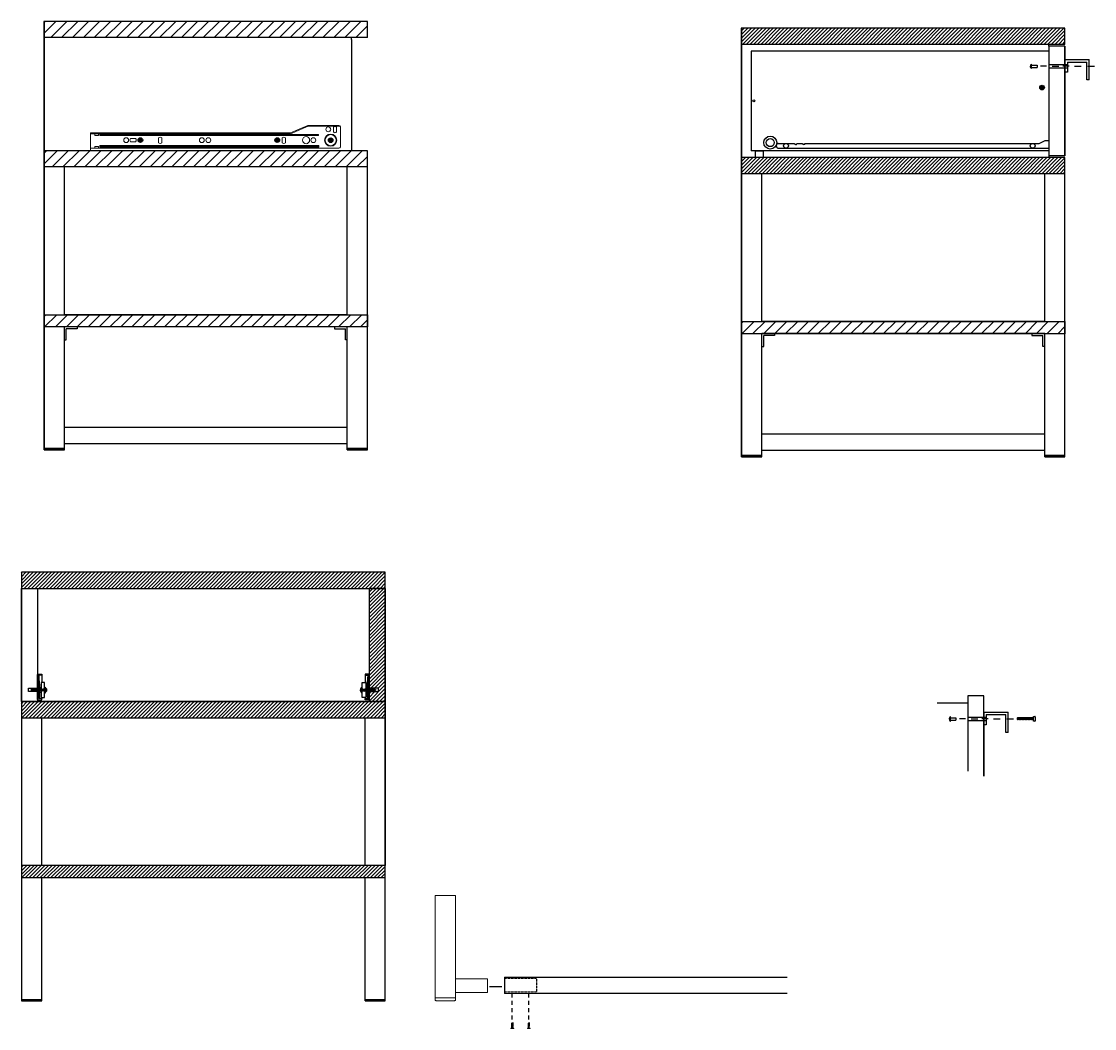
# Model space of a CAD drawing. Header units: millimetres. Extents: x -1075 to 24338, y -11868 to 7393.
# Drawn here: x 17054 to 18381, y 3900 to 5146 of the extents above; entities that cross this region are included whole.
import ezdxf

# ---------------------------------------------------------------- set-up
doc = ezdxf.new("R2010")
doc.units = ezdxf.units.MM
doc.linetypes.add('DASHDOT', pattern=[1, 0.5, -0.25, 0, -0.25])
doc.linetypes.add('HIDDEN', pattern=[0.375, 0.25, -0.125])
for name, color, linetype, lineweight in [('A-ELEV-MBE', 253, 'Continuous', 18), ('quote', 1, 'Continuous', 15), ('Simbologia', 8, 'DASHDOT', 18)]:
    doc.layers.add(name, color=color, linetype=linetype, lineweight=lineweight)
for name, color, linetype in [('IN-FURN-STOR', 104, 'Continuous'), ('IN-FURN-WKSF', 4, 'Continuous'), ('linee di prosp', 6, 'Continuous'), ('linee in prospettp', 252, 'Continuous'), ('viti e cerniere', 3, 'Continuous')]:
    doc.layers.add(name, color=color, linetype=linetype)
pattern_1 = [(45, (-8449.625, -12008.254), (-6.735192, 6.735192), [])]

msp = doc.modelspace()

# ---------------------------------------------------------------- hatches: boundary and pattern name
at = {"layer": 'A-ELEV-MBE'}
h = msp.add_hatch(dxfattribs=at)
h.set_pattern_fill('ANSI31', color=2)
h.paths.add_polyline_path([(17504, 4444.7), (17484, 4444.7), (17484, 4321.2), (17495.4, 4321.2), (17495.4, 4317.1), (17484, 4317.1), (17484, 4304.7), (17504, 4304.7)])
at = {"layer": 'IN-FURN-STOR'}
h = msp.add_hatch(dxfattribs=at)
h.set_pattern_fill('ANSI31', color=256, scale=3)
h.set_pattern_definition(pattern_1)
h.paths.add_polyline_path([(17482, 5146), (17082, 5146), (17082, 5126), (17482, 5126)])
h.paths.add_polyline_path([(17482, 4985.9), (17082, 4985.9), (17082, 4966), (17482, 4966)])
h = msp.add_hatch(dxfattribs=at)
h.set_pattern_fill('ANSI31', color=2)
h.paths.add_polyline_path([(18344.6, 5137.6), (17944.6, 5137.6), (17944.6, 5117.6), (18344.6, 5117.6)])
h.paths.add_polyline_path([(18344.6, 4977.6), (17944.6, 4977.6), (17944.6, 4957.7), (18344.6, 4957.7)])
h = msp.add_hatch(dxfattribs=at)
h.set_pattern_fill('ANSI31', color=256, scale=3)
h.set_pattern_definition(pattern_1)
h.paths.add_polyline_path([(17482, 4783.2), (17082, 4783.2), (17082, 4768.2), (17482, 4768.2)])
h = msp.add_hatch(dxfattribs=at)
h.set_pattern_fill('ANSI31', color=256, scale=3)
h.set_pattern_definition([(45, (-7587.033, -12016.582), (-6.735192, 6.735192), [])])
h.paths.add_polyline_path([(18344.6, 4774.8), (17944.6, 4774.9), (17944.6, 4759.9), (18344.6, 4759.8)])
h = msp.add_hatch(dxfattribs=at)
h.set_pattern_fill('ANSI31', color=2)
h.paths.add_polyline_path([(17504, 4464.7), (17054, 4464.7), (17054, 4444.7), (17504, 4444.7)])
h.paths.add_polyline_path([(17504, 4304.7), (17054, 4304.7), (17054, 4284.7), (17504, 4284.7)])
h.paths.add_polyline_path([(17079, 4102), (17054, 4102), (17054, 4087), (17079, 4087)])
h.paths.add_polyline_path([(17479, 4102), (17079, 4102), (17079, 4087), (17479, 4087)])
h.paths.add_polyline_path([(17504, 4102), (17479, 4102), (17479, 4087), (17504, 4087)])

# ---------------------------------------------------------------- linework, layer by layer
for p, q in [((17482, 5146, 1651.6), (17082, 5146, 1651.6)), ((17082, 5146, 1651.6), (17082, 4616, 1651.6)), ((17082, 4616, 1651.6), (17082, 5146, 1651.6)), ((17482, 5126, 1651.6), (17482, 5146, 1651.6)), ((18344.6, 5137.6, 1651.6), (17944.6, 5137.6, 1651.6)), ((17944.6, 5137.6, 1651.6), (17944.6, 4607.6, 1651.6)), ((17944.6, 4607.6, 1651.6), (17944.6, 5137.6, 1651.6)), ((18344.6, 5117.6, 1651.6), (18344.6, 5137.6, 1651.6)), ((17482, 5126, 1651.6), (17082, 5126, 1651.6)), ((17462, 5123.8, 1651.6), (17462, 5126, 1651.6)), ((17462, 5123.8, 1651.6), (17462, 4985.9, 1651.6)), ((18344.6, 5117.6, 1651.6), (17944.6, 5117.6, 1651.6)), ((18324.6, 5115.5, 1651.6), (18324.6, 5117.6, 1651.6)), ((18344.6, 5115.5, 1651.6), (18324.6, 5115.5, 1651.6)), ((18324.6, 5115.5, 1651.6), (18324.6, 4979.7, 1651.6)), ((18344.6, 4979.7, 1651.6), (18344.6, 5115.5, 1651.6)), ((18344.6, 5115.5, 1651.6), (18344.6, 4979.7, 1651.6)), ((18344.6, 5098.8, 1651.6), (18374.6, 5098.8, 1651.6)), ((18374.6, 5073.8, 1651.6), (18374.6, 5098.8, 1651.6)), ((18347.6, 5083.3, 1651.6), (18344.6, 5083.3, 1651.6)), ((18347.6, 5095.8, 1651.6), (18371.6, 5095.8, 1651.6)), ((18347.6, 5095.8, 1651.6), (18347.6, 5083.3, 1651.6)), ((18371.6, 5073.8, 1651.6), (18371.6, 5095.8, 1651.6)), ((18374.6, 5073.8, 1651.6), (18371.6, 5073.8, 1651.6)), ((17482, 4985.9, 1651.6), (17082, 4985.9, 1651.6)), ((17482, 4616, 1651.6), (17482, 4985.9, 1651.6)), ((18344.6, 4977.6, 1651.6), (17944.6, 4977.6, 1651.6)), ((18344.6, 4979.7, 1651.6), (18324.6, 4979.7, 1651.6)), ((18324.6, 4979.7, 1651.6), (18324.6, 4977.6, 1651.6)), ((18344.6, 4607.6, 1651.6), (18344.6, 4977.6, 1651.6)), ((17482, 4966, 1651.6), (17082, 4966, 1651.6)), ((17107, 4783.2, 1651.6), (17107, 4966, 1651.6)), ((17457, 4783.2, 1651.6), (17457, 4966, 1651.6)), ((17482, 4616, 1651.6), (17482, 4966, 1651.6)), ((18344.6, 4957.7, 1651.6), (17944.6, 4957.7, 1651.6)), ((17969.6, 4774.9, 1651.6), (17969.6, 4957.7, 1651.6)), ((18319.6, 4774.9, 1651.6), (18319.6, 4957.7, 1651.6)), ((18344.6, 4607.6, 1651.6), (18344.6, 4957.7, 1651.6)), ((17457, 4783.2, 1651.6), (17107, 4783.2, 1651.6)), ((17107, 4616, 1651.6), (17107, 4768.2, 1651.6)), ((17457, 4768.2, 1651.6), (17107, 4768.2, 1651.6)), ((17109.4, 4752.3, 1651.6), (17109.4, 4765.8, 1651.6)), ((17122.9, 4765.8, 1651.6), (17109.4, 4765.8, 1651.6)), ((17122.9, 4768.2, 1651.6), (17122.9, 4765.8, 1651.6)), ((17441.1, 4768.2, 1651.6), (17441.1, 4765.8, 1651.6)), ((17441.1, 4765.8, 1651.6), (17454.6, 4765.8, 1651.6)), ((17454.6, 4752.3, 1651.6), (17454.6, 4765.8, 1651.6)), ((17457, 4616, 1651.6), (17457, 4768.2, 1651.6)), ((18319.6, 4774.9, 1651.6), (17969.6, 4774.9, 1651.6)), ((17107, 4752.3, 1651.6), (17109.4, 4752.3, 1651.6)), ((17457, 4752.3, 1651.6), (17454.6, 4752.3, 1651.6)), ((17969.6, 4607.6, 1651.6), (17969.6, 4759.9, 1651.6)), ((18319.6, 4759.9, 1651.6), (17969.6, 4759.9, 1651.6)), ((17972, 4744, 1651.6), (17972, 4757.5, 1651.6)), ((17985.5, 4757.5, 1651.6), (17972, 4757.5, 1651.6)), ((17985.5, 4759.9, 1651.6), (17985.5, 4757.5, 1651.6)), ((18303.7, 4759.9, 1651.6), (18303.7, 4757.5, 1651.6)), ((18303.7, 4757.5, 1651.6), (18317.2, 4757.5, 1651.6)), ((18317.2, 4744, 1651.6), (18317.2, 4757.5, 1651.6)), ((18319.6, 4607.6, 1651.6), (18319.6, 4759.9, 1651.6)), ((17969.6, 4744, 1651.6), (17972, 4744, 1651.6)), ((18319.6, 4744, 1651.6), (18317.2, 4744, 1651.6)), ((17107, 4617.7, 1651.6), (17082, 4617.7, 1651.6)), ((17107, 4616, 1651.6), (17082, 4616, 1651.6)), ((17082, 4616, 1651.6), (17107, 4616, 1651.6)), ((17482, 4617.7, 1651.6), (17457, 4617.7, 1651.6)), ((17482, 4616, 1651.6), (17457, 4616, 1651.6)), ((17457, 4616, 1651.6), (17482, 4616, 1651.6)), ((17969.6, 4609.3, 1651.6), (17944.6, 4609.3, 1651.6)), ((17969.6, 4607.6, 1651.6), (17944.6, 4607.6, 1651.6)), ((17944.6, 4607.6, 1651.6), (17969.6, 4607.6, 1651.6)), ((18344.6, 4609.3, 1651.6), (18319.6, 4609.3, 1651.6)), ((18344.6, 4607.6, 1651.6), (18319.6, 4607.6, 1651.6)), ((18319.6, 4607.6, 1651.6), (18344.6, 4607.6, 1651.6)), ((17504, 4464.7, 2064.5), (17054, 4464.7, 2064.5)), ((17054, 4464.7, 2064.5), (17054, 3934.7, 2064.5)), ((17054, 4464.7, 2064.5), (17054, 4444.7, 2064.5)), ((17504, 3934.7, 2064.5), (17504, 4464.7, 2064.5)), ((17054, 4444.7, 2064.5), (17504, 4444.7, 2064.5)), ((17054, 4304.7, 2064.5), (17504, 4304.7, 2064.5)), ((17054, 4304.7, 2064.5), (17054, 4284.7, 2064.5)), ((17504, 4304.7, 2064.5), (17504, 4102, 2064.5)), ((18244.3, 4291.6, 412.9), (18274.3, 4291.6, 412.9)), ((18247.3, 4288.6, 412.9), (18271.3, 4288.6, 412.9)), ((18247.3, 4288.6, 412.9), (18247.3, 4276.1, 412.9)), ((18271.3, 4266.6, 412.9), (18271.3, 4288.6, 412.9)), ((18274.3, 4266.6, 412.9), (18274.3, 4291.6, 412.9)), ((17054, 4284.7, 2064.5), (17504, 4284.7, 2064.5)), ((17079, 4102, 2064.5), (17079, 4284.7, 2064.5)), ((17479, 4102, 2064.5), (17479, 4284.7, 2064.5)), ((18247.3, 4276.1, 412.9), (18244.3, 4276.1, 412.9)), ((18274.3, 4266.6, 412.9), (18271.3, 4266.6, 412.9)), ((17504, 4102, 2064.5), (17054, 4102, 2064.5)), ((17054, 4102, 2064.5), (17054, 4087, 2064.5)), ((17054, 4087, 2064.5), (17504, 4087, 2064.5)), ((17079, 3934.7, 2064.5), (17079, 4087, 2064.5)), ((17479, 3934.7, 2064.5), (17479, 4087, 2064.5)), ((17054, 3936.4, 2064.5), (17079, 3936.4, 2064.5)), ((17054, 3934.7, 2064.5), (17079, 3934.7, 2064.5)), ((17054, 3934.7, 2064.5), (17079, 3934.7, 2064.5)), ((17479, 3936.4, 2064.5), (17504, 3936.4, 2064.5)), ((17479, 3934.7, 2064.5), (17504, 3934.7, 2064.5)), ((17504, 3934.7, 2064.5), (17479, 3934.7, 2064.5))]:
    msp.add_line(p, q)
at = {"lineweight": 5}
for p, q in [((17364.1, 5007.1, 412.9), (17364.1, 5008.1, 412.9)), ((17408.7, 5016.3, 412.9), (17447.8, 5016.3, 412.9))]:
    msp.add_line(p, q, dxfattribs=at)
at = {"color": 6}
for p, q in [((17483.7, 4338.6, 2064.5), (17479, 4338.6, 2064.5)), ((17479, 4338.6, 2064.5), (17479, 4337.4, 2064.5)), ((17479, 4337.4, 2064.5), (17482.6, 4337.4, 2064.5)), ((17479, 4337.4, 2064.5), (17479, 4328.4, 2064.5)), ((17481.4, 4324.1, 2064.5), (17482.6, 4337.4, 2064.5)), ((17482.6, 4337.4, 2064.5), (17482.6, 4308.4, 2064.5)), ((17474.5, 4320, 2064.5), (17474.8, 4320, 2064.5)), ((17474.9, 4318.2, 2064.5), (17475.6, 4318.2, 2064.5)), ((17475.4, 4320, 2064.5), (17476.1, 4320, 2064.5)), ((17476.2, 4318.2, 2064.5), (17477, 4318.2, 2064.5)), ((17476.7, 4320, 2064.5), (17477.5, 4320, 2064.5)), ((17477.6, 4318.2, 2064.5), (17478.4, 4318.2, 2064.5)), ((17478.9, 4318.2, 2064.5), (17479.7, 4318.2, 2064.5)), ((17480.3, 4318.2, 2064.5), (17481.1, 4318.2, 2064.5)), ((17481.4, 4311.4, 2064.5), (17481.4, 4324.1, 2064.5)), ((17481.7, 4318.2, 2064.5), (17482.4, 4318.2, 2064.5)), ((17483, 4318.2, 2064.5), (17483.8, 4318.2, 2064.5)), ((17495.4, 4321.2, 4128.9), (17484, 4321.2, 4128.9)), ((17484, 4317.1, 4128.9), (17495.4, 4317.1, 4128.9)), ((17484.4, 4318.2, 2064.5), (17485.1, 4318.2, 2064.5)), ((17485.7, 4318.2, 2064.5), (17486.5, 4318.2, 2064.5)), ((17487.1, 4318.2, 2064.5), (17487.8, 4318.2, 2064.5)), ((17488.4, 4318.2, 2064.5), (17489.2, 4318.2, 2064.5)), ((17489.8, 4318.2, 2064.5), (17490.6, 4318.2, 2064.5)), ((17495.4, 4317.1, 4128.9), (17495.4, 4321.2, 4128.9)), ((17479, 4309.9, 2064.5), (17479, 4308.4, 2064.5)), ((17479, 4307, 2064.5), (17479, 4308.4, 2064.5)), ((17479, 4308.4, 2064.5), (17482.6, 4308.4, 2064.5)), ((17483.6, 4307, 2064.5), (17479, 4307, 2064.5)), ((17482.6, 4308.4, 2064.5), (17481.4, 4311.4, 2064.5))]:
    msp.add_line(p, q, dxfattribs=at)
at = {"lineweight": 5, "elevation": 412.9}
for points in [[(17446.1, 5017.1), (17408.1, 5017.1), (17386.7, 5008.1), (17139.3, 5008.1), (17139.3, 4987.1)], [(17139.3, 5007.1), (17386.7, 5007.1), (17408.7, 5016.3)], [(17144.6, 5007.1), (17144.6, 5005.1), (17149.1, 5005.1), (17149.1, 5007.1)], [(17421.4, 5006.1), (17150.7, 5006.1), (17150.7, 5005.1), (17421.4, 5005.1), (17421.4, 5006.1)], [(17439.7, 5009.3), (17439.7, 5009.3), (17439.7, 5015.3)], [(17443.7, 5015.3), (17443.7, 5015.3), (17443.7, 5009.3)], [(17448.5, 4990.7), (17448.5, 5015.6)], [(17144.6, 4989.1), (17144.6, 4991.1), (17149.1, 4991.1), (17149.1, 4989.1)], [(17421.9, 4992.5), (17150.7, 4992.5), (17150.7, 4991.5), (17421.9, 4991.5), (17421.9, 4992.5)], [(17415, 4991.5), (17150.7, 4991.5), (17150.7, 4990.5), (17421.9, 4990.5), (17421.9, 4991.5)], [(17189, 5001.2), (17189, 5001.2), (17195, 5001.2)], [(17195, 4997.2), (17195, 4997.2), (17189, 4997.2)], [(17223.5, 4996), (17223.5, 4996), (17223.5, 5002)], [(17227.5, 5002), (17227.5, 5002), (17227.5, 4996)], [(17376.5, 4996), (17376.5, 4996), (17376.5, 5002)], [(17380.5, 5002), (17380.5, 5002), (17380.5, 4996)], [(17139.3, 4989.1), (17446.5, 4989.1)]]:
    msp.add_lwpolyline(points, dxfattribs=at)
at = {"elevation": 2064.5}
msp.add_lwpolyline([(17054, 4444.7), (17504, 4444.7), (17504, 4304.7), (17054, 4304.7)], close=True, dxfattribs=at)
at = {"color": 6, "elevation": 2064.5}
msp.add_lwpolyline([(17479.7, 4309.9), (17475.5, 4309.9), (17475.5, 4328.4), (17479.7, 4328.4)], close=True, dxfattribs=at)
msp.add_lwpolyline([(17474.5, 4321.9), (17474.2, 4321.9, 0.451416), (17474.2, 4316.3), (17474.5, 4316.3)], format="xyb", close=True, dxfattribs=at)
for points in [[(17475.5, 4322.8), (17474.5, 4322.8), (17474.5, 4315.3), (17475.5, 4315.3)], [(17474.5, 4317.8), (17474.9, 4318.2), (17475.4, 4320), (17475.4, 4320.6), (17474.5, 4318.3)], [(17474.5, 4319.1), (17474.8, 4320), (17475.4, 4320.6)], [(17475.6, 4317.6), (17476.2, 4318.2), (17476.7, 4320), (17476.7, 4320.6), (17475.6, 4317.6), (17475.6, 4318.2), (17476.1, 4320), (17476.7, 4320.6)], [(17477, 4317.6), (17477.6, 4318.2), (17478.1, 4320), (17478.1, 4320.6), (17477, 4317.6), (17477, 4318.2), (17477.5, 4320), (17478.1, 4320.6)], [(17478.4, 4317.6), (17478.9, 4318.2), (17479.4, 4320), (17479.4, 4320.6), (17478.4, 4317.6), (17478.4, 4318.2), (17478.9, 4320), (17479.4, 4320.6)], [(17479.7, 4316.1), (17481.9, 4316.1), (17481.9, 4322.3), (17479.7, 4322.3)], [(17479.7, 4317.6), (17480.3, 4318.2), (17480.8, 4320), (17480.8, 4320.6), (17479.7, 4317.6), (17479.7, 4318.2), (17480.2, 4320), (17480.8, 4320.6)], [(17481.1, 4317.6), (17481.7, 4318.2), (17482.2, 4320), (17482.2, 4320.6), (17481.1, 4317.6), (17481.1, 4318.2), (17481.6, 4320), (17482.2, 4320.6)], [(17482.4, 4317.6), (17483, 4318.2), (17483.5, 4320), (17483.5, 4320.6), (17482.4, 4317.6), (17482.4, 4318.2), (17482.9, 4320), (17483.5, 4320.6)], [(17483.8, 4317.6), (17484.4, 4318.2), (17484.9, 4320), (17484.9, 4320.6), (17483.8, 4317.6), (17483.8, 4318.2), (17484.3, 4320), (17484.9, 4320.6)], [(17485.1, 4317.6), (17485.7, 4318.2), (17486.2, 4320), (17486.2, 4320.6), (17485.1, 4317.6), (17485.1, 4318.2), (17485.6, 4320), (17486.2, 4320.6)], [(17486.5, 4317.6), (17487.1, 4318.2), (17487.6, 4320), (17487.6, 4320.6), (17486.5, 4317.6), (17486.5, 4318.2), (17487, 4320), (17487.6, 4320.6)], [(17487.8, 4317.6), (17488.4, 4318.2), (17488.9, 4320), (17488.9, 4320.6), (17487.8, 4317.6), (17487.8, 4318.2), (17488.3, 4320), (17488.9, 4320.6)], [(17489.2, 4317.6), (17489.8, 4318.2), (17490.3, 4320), (17490.3, 4320.6), (17489.2, 4317.6), (17489.2, 4318.2), (17489.7, 4320), (17490.3, 4320.6)], [(17490.3, 4320), (17490.9, 4320), (17492.5, 4319.1), (17491.2, 4318.3)], [(17490.6, 4317.6), (17491.2, 4318.3), (17491.3, 4318.6), (17491.3, 4319.5), (17490.6, 4317.6), (17490.6, 4318.2), (17490.8, 4319.1), (17491.3, 4319.5)]]:
    msp.add_lwpolyline(points, dxfattribs=at)
at = {"lineweight": 5}
for centre, radius in [((17406, 4999.2, 412.9), 4.42), ((17436.4, 4999.1, 412.9), 7.49), ((17436.4, 4999.1, 412.9), 6.85), ((17433.4, 5012.5, 412.9), 3), ((17183.5, 4999.2, 412.9), 3), ((17277, 4999.2, 412.9), 3), ((17285.1, 4999.2, 412.9), 3), ((17415, 4999.2, 412.9), 3)]:
    msp.add_circle(centre, radius, dxfattribs=at)
for centre, radius, start, end in [((17446.7, 5015.3, 412.9), 1.81, 8.2594, 96.5134), ((17441.7, 5013.4, 412.9), 2.72, 42.5545, 137.4455), ((17441.7, 5011.1, 412.9), 2.72, 222.5545, 317.4455), ((17190.8, 4999.2, 412.9), 2.72, 132.5545, 227.4455), ((17193.2, 4999.2, 412.9), 2.72, 312.5545, 47.4455), ((17225.5, 5000.1, 412.9), 2.72, 42.5545, 137.4455), ((17225.5, 4997.8, 412.9), 2.72, 222.5545, 317.4455), ((17378.5, 5000.1, 412.9), 2.72, 42.5545, 137.4455), ((17378.5, 4997.8, 412.9), 2.72, 222.5545, 317.4455), ((17446.7, 4990.9, 412.9), 1.81, 263.4866, 351.7406)]:
    msp.add_arc(centre, radius, start, end, dxfattribs=at)
at = {"layer": 'IN-FURN-STOR', "color": 0}
for p, q in [((17082, 5146, 1651.6), (17081.5, 5146, 1651.6)), ((17081.5, 5146, 1651.6), (17081.5, 4966.1, 1651.6)), ((17944.6, 5137.6, 1651.6), (17944.1, 5137.6, 1651.6)), ((17944.1, 5137.6, 1651.6), (17944.1, 4957.7, 1651.6)), ((18324.6, 5109.4, 1651.6), (17956.5, 5109.4, 1651.6)), ((17956.5, 5109.4, 1651.6), (17956.5, 4986, 1651.6)), ((18324.6, 4986, 1651.6), (17956.5, 4986, 1651.6)), ((17081.5, 4966.1, 1651.6), (17081.5, 4966, 1651.6)), ((17081.5, 4966, 1651.6), (17082, 4966, 1651.6)), ((17944.1, 4957.7, 1651.6), (17944.1, 4957.6, 1651.6)), ((17944.1, 4957.6, 1651.6), (17944.6, 4957.6, 1651.6)), ((17457, 4643.9, 2477.4), (17107, 4643.9, 2477.4)), ((18319.6, 4635.6, 2477.4), (17969.6, 4635.6, 2477.4)), ((17107, 4623.9, 2477.4), (17457, 4623.9, 2477.4)), ((17969.6, 4615.6, 2477.4), (18319.6, 4615.6, 2477.4)), ((17054, 4464.7, 2064.5), (17054, 4444.7, 2064.5)), ((17054, 4444.7, 2064.5), (17074, 4444.7, 2064.5)), ((17074, 4444.7, 2064.5), (17074, 4304.7, 2064.5)), ((17504, 4444.7, 2064.5), (17484, 4444.7, 2064.5)), ((17484, 4444.7, 2064.5), (17484, 4304.7, 2064.5)), ((17062.6, 4321.2, 4128.9), (17074, 4321.2, 4128.9)), ((17062.6, 4317.1, 4128.9), (17062.6, 4321.2, 4128.9)), ((17074, 4317.1, 4128.9), (17062.6, 4317.1, 4128.9)), ((18224.3, 4303, 412.9), (18186.5, 4303, 412.9)), ((18224.4, 4311.8, 412.9), (18224.3, 4307.6, 412.9)), ((18224.3, 4307.6, 412.9), (18224.3, 4218.9, 412.9)), ((18244.3, 4311.8, 412.9), (18224.4, 4311.8, 412.9)), ((18244.3, 4212.6, 412.9), (18244.3, 4311.8, 412.9)), ((18209.8, 4284.8, 412.9), (18209.8, 4281.8, 412.9)), ((18218.1, 4283.5, 412.9), (18214, 4283.5, 412.9)), ((18221.6, 4283.5, 412.9), (18218.1, 4283.5, 412.9)), ((18228.4, 4283.5, 412.9), (18236.7, 4283.5, 412.9)), ((18246, 4283.5, 412.9), (18241.9, 4283.5, 412.9)), ((18244.3, 4276.1, 412.9), (18244.3, 4212.6, 412.9)), ((18249.4, 4283.5, 412.9), (18246, 4283.5, 412.9)), ((18256.3, 4283.5, 412.9), (18264.6, 4283.5, 412.9)), ((18272.6, 4283.5, 412.9), (18280.9, 4283.5, 412.9)), ((18285.7, 4282.5, 412.9), (18285.7, 4284.5, 412.9)), ((18305.7, 4280.5, 412.9), (18305.7, 4286.5, 412.9)), ((17651.2, 3963.8, 412.9), (18001.2, 3963.8, 412.9)), ((17651.2, 3963.8, 412.9), (17651.2, 3943.8, 412.9)), ((17633, 3952.3, 412.9), (17648.2, 3952.3, 412.9)), ((18001.2, 3943.8, 412.9), (17651.2, 3943.8, 412.9))]:
    msp.add_line(p, q, dxfattribs=at)
at = {"layer": 'IN-FURN-STOR', "color": 3}
for p, q in [((18310, 5092, 412.9), (18310, 5089, 412.9)), ((18318.4, 5090.7, 412.9), (18314.3, 5090.7, 412.9)), ((18321.8, 5090.7, 412.9), (18318.4, 5090.7, 412.9)), ((18324.5, 5092.8, 412.9), (18344.5, 5092.8, 412.9)), ((18324.5, 5088.4, 412.9), (18344.5, 5088.4, 412.9)), ((18328.6, 5090.7, 412.9), (18336.9, 5090.7, 412.9)), ((18346.2, 5090.7, 412.9), (18342.1, 5090.7, 412.9)), ((18344.5, 5092.8, 412.9), (18347.5, 5092.8, 412.9)), ((18344.5, 5088.4, 412.9), (18347.5, 5088.4, 412.9)), ((18349.6, 5090.7, 412.9), (18346.2, 5090.7, 412.9)), ((18356.5, 5090.7, 412.9), (18364.8, 5090.7, 412.9)), ((18372.8, 5090.7, 412.9), (18381.2, 5090.7, 412.9))]:
    msp.add_line(p, q, dxfattribs=at)
at = {"layer": 'IN-FURN-STOR'}
for p, q in [((18324.5, 5093.4, 412.9), (18324.5, 5087.9, 412.9)), ((18244.3, 4291.6, 412.9), (18244.3, 4276.1, 412.9)), ((18224.3, 4286.2, 412.9), (18224.3, 4280.8, 412.9)), ((18224.3, 4285.7, 412.9), (18244.3, 4285.7, 412.9)), ((18224.3, 4281.2, 412.9), (18244.3, 4281.2, 412.9)), ((18244.3, 4285.7, 412.9), (18247.3, 4285.7, 412.9)), ((18244.3, 4281.2, 412.9), (18247.3, 4281.2, 412.9)), ((18286.1, 4284.9, 412.9), (18285.7, 4284.5, 412.9)), ((18305.7, 4284.5, 412.9), (18285.7, 4284.5, 412.9)), ((18305.7, 4282.5, 412.9), (18285.7, 4282.5, 412.9)), ((18286.1, 4282.1, 412.9), (18285.7, 4282.5, 412.9)), ((18286.4, 4284.5, 412.9), (18286.1, 4284.9, 412.9)), ((18286.4, 4282.5, 412.9), (18286.1, 4282.1, 412.9)), ((18286.8, 4284.9, 412.9), (18286.4, 4284.5, 412.9)), ((18286.4, 4282.5, 412.9), (18286.4, 4284.5, 412.9)), ((18286.8, 4282.1, 412.9), (18286.4, 4282.5, 412.9)), ((18287.1, 4284.5, 412.9), (18286.8, 4284.9, 412.9)), ((18287.1, 4282.5, 412.9), (18286.8, 4282.1, 412.9)), ((18287.5, 4284.9, 412.9), (18287.1, 4284.5, 412.9)), ((18287.1, 4282.5, 412.9), (18287.1, 4284.5, 412.9)), ((18287.5, 4282.1, 412.9), (18287.1, 4282.5, 412.9)), ((18287.9, 4284.5, 412.9), (18287.5, 4284.9, 412.9)), ((18287.9, 4282.5, 412.9), (18287.5, 4282.1, 412.9)), ((18288.3, 4284.9, 412.9), (18287.9, 4284.5, 412.9)), ((18287.9, 4282.5, 412.9), (18287.9, 4284.5, 412.9)), ((18288.3, 4282.1, 412.9), (18287.9, 4282.5, 412.9)), ((18288.6, 4284.5, 412.9), (18288.3, 4284.9, 412.9)), ((18288.6, 4282.5, 412.9), (18288.3, 4282.1, 412.9)), ((18289, 4284.9, 412.9), (18288.6, 4284.5, 412.9)), ((18288.6, 4282.5, 412.9), (18288.6, 4284.5, 412.9)), ((18289, 4282.1, 412.9), (18288.6, 4282.5, 412.9)), ((18289.4, 4284.5, 412.9), (18289, 4284.9, 412.9)), ((18289.4, 4282.5, 412.9), (18289, 4282.1, 412.9)), ((18289.8, 4284.9, 412.9), (18289.4, 4284.5, 412.9)), ((18289.4, 4282.5, 412.9), (18289.4, 4284.5, 412.9)), ((18289.8, 4282.1, 412.9), (18289.4, 4282.5, 412.9)), ((18290.1, 4284.5, 412.9), (18289.8, 4284.9, 412.9)), ((18290.1, 4282.5, 412.9), (18289.8, 4282.1, 412.9)), ((18290.5, 4284.9, 412.9), (18290.1, 4284.5, 412.9)), ((18290.1, 4282.5, 412.9), (18290.1, 4284.5, 412.9)), ((18290.5, 4282.1, 412.9), (18290.1, 4282.5, 412.9)), ((18290.8, 4284.5, 412.9), (18290.5, 4284.9, 412.9)), ((18290.8, 4282.5, 412.9), (18290.5, 4282.1, 412.9)), ((18291.2, 4284.9, 412.9), (18290.8, 4284.5, 412.9)), ((18290.8, 4282.5, 412.9), (18290.8, 4284.5, 412.9)), ((18291.2, 4282.1, 412.9), (18290.8, 4282.5, 412.9)), ((18291.6, 4284.5, 412.9), (18291.2, 4284.9, 412.9)), ((18291.6, 4282.5, 412.9), (18291.2, 4282.1, 412.9)), ((18292, 4284.9, 412.9), (18291.6, 4284.5, 412.9)), ((18291.6, 4282.5, 412.9), (18291.6, 4284.5, 412.9)), ((18292, 4282.1, 412.9), (18291.6, 4282.5, 412.9)), ((18292.3, 4284.5, 412.9), (18292, 4284.9, 412.9)), ((18292.3, 4282.5, 412.9), (18292, 4282.1, 412.9)), ((18292.7, 4284.9, 412.9), (18292.3, 4284.5, 412.9)), ((18292.3, 4282.5, 412.9), (18292.3, 4284.5, 412.9)), ((18292.7, 4282.1, 412.9), (18292.3, 4282.5, 412.9)), ((18293.1, 4284.5, 412.9), (18292.7, 4284.9, 412.9)), ((18293.1, 4282.5, 412.9), (18292.7, 4282.1, 412.9)), ((18293.5, 4284.9, 412.9), (18293.1, 4284.5, 412.9)), ((18293.1, 4282.5, 412.9), (18293.1, 4284.5, 412.9)), ((18293.5, 4282.1, 412.9), (18293.1, 4282.5, 412.9)), ((18293.8, 4284.5, 412.9), (18293.5, 4284.9, 412.9)), ((18293.8, 4282.5, 412.9), (18293.5, 4282.1, 412.9)), ((18294.2, 4284.9, 412.9), (18293.8, 4284.5, 412.9)), ((18293.8, 4282.5, 412.9), (18293.8, 4284.5, 412.9)), ((18294.2, 4282.1, 412.9), (18293.8, 4282.5, 412.9)), ((18294.5, 4284.5, 412.9), (18294.2, 4284.9, 412.9)), ((18294.5, 4282.5, 412.9), (18294.2, 4282.1, 412.9)), ((18294.9, 4284.9, 412.9), (18294.5, 4284.5, 412.9)), ((18294.5, 4282.5, 412.9), (18294.5, 4284.5, 412.9)), ((18294.9, 4282.1, 412.9), (18294.5, 4282.5, 412.9)), ((18295.3, 4284.5, 412.9), (18294.9, 4284.9, 412.9)), ((18295.3, 4282.5, 412.9), (18294.9, 4282.1, 412.9)), ((18295.7, 4284.9, 412.9), (18295.3, 4284.5, 412.9)), ((18295.3, 4282.5, 412.9), (18295.3, 4284.5, 412.9)), ((18295.7, 4282.1, 412.9), (18295.3, 4282.5, 412.9)), ((18296, 4284.5, 412.9), (18295.7, 4284.9, 412.9)), ((18296, 4282.5, 412.9), (18295.7, 4282.1, 412.9)), ((18296.4, 4284.9, 412.9), (18296, 4284.5, 412.9)), ((18296, 4282.5, 412.9), (18296, 4284.5, 412.9)), ((18296.4, 4282.1, 412.9), (18296, 4282.5, 412.9)), ((18296.8, 4284.5, 412.9), (18296.4, 4284.9, 412.9)), ((18296.8, 4282.5, 412.9), (18296.4, 4282.1, 412.9)), ((18297.2, 4284.9, 412.9), (18296.8, 4284.5, 412.9)), ((18296.8, 4282.5, 412.9), (18296.8, 4284.5, 412.9)), ((18297.2, 4282.1, 412.9), (18296.8, 4282.5, 412.9)), ((18297.5, 4284.5, 412.9), (18297.2, 4284.9, 412.9)), ((18297.5, 4282.5, 412.9), (18297.2, 4282.1, 412.9)), ((18297.9, 4284.9, 412.9), (18297.5, 4284.5, 412.9)), ((18297.5, 4282.5, 412.9), (18297.5, 4284.5, 412.9)), ((18297.9, 4282.1, 412.9), (18297.5, 4282.5, 412.9)), ((18298.3, 4284.5, 412.9), (18297.9, 4284.9, 412.9)), ((18298.3, 4282.5, 412.9), (18297.9, 4282.1, 412.9)), ((18298.6, 4284.9, 412.9), (18298.3, 4284.5, 412.9)), ((18298.3, 4282.5, 412.9), (18298.3, 4284.5, 412.9)), ((18298.6, 4282.1, 412.9), (18298.3, 4282.5, 412.9)), ((18299, 4284.5, 412.9), (18298.6, 4284.9, 412.9)), ((18299, 4282.5, 412.9), (18298.6, 4282.1, 412.9)), ((18299.4, 4284.9, 412.9), (18299, 4284.5, 412.9)), ((18299, 4282.5, 412.9), (18299, 4284.5, 412.9)), ((18299.4, 4282.1, 412.9), (18299, 4282.5, 412.9)), ((18299.7, 4284.5, 412.9), (18299.4, 4284.9, 412.9)), ((18299.7, 4282.5, 412.9), (18299.4, 4282.1, 412.9)), ((18300.1, 4284.9, 412.9), (18299.7, 4284.5, 412.9)), ((18299.7, 4282.5, 412.9), (18299.7, 4284.5, 412.9)), ((18300.1, 4282.1, 412.9), (18299.7, 4282.5, 412.9)), ((18300.5, 4284.5, 412.9), (18300.1, 4284.9, 412.9)), ((18300.5, 4282.5, 412.9), (18300.1, 4282.1, 412.9)), ((18300.9, 4284.9, 412.9), (18300.5, 4284.5, 412.9)), ((18300.5, 4282.5, 412.9), (18300.5, 4284.5, 412.9)), ((18300.9, 4282.1, 412.9), (18300.5, 4282.5, 412.9)), ((18301.2, 4284.5, 412.9), (18300.9, 4284.9, 412.9)), ((18301.2, 4282.5, 412.9), (18300.9, 4282.1, 412.9)), ((18301.6, 4284.9, 412.9), (18301.2, 4284.5, 412.9)), ((18301.2, 4282.5, 412.9), (18301.2, 4284.5, 412.9)), ((18301.6, 4282.1, 412.9), (18301.2, 4282.5, 412.9)), ((18302, 4284.5, 412.9), (18301.6, 4284.9, 412.9)), ((18302, 4282.5, 412.9), (18301.6, 4282.1, 412.9)), ((18302.4, 4284.9, 412.9), (18302, 4284.5, 412.9)), ((18302, 4282.5, 412.9), (18302, 4284.5, 412.9)), ((18302.4, 4282.1, 412.9), (18302, 4282.5, 412.9)), ((18302.7, 4284.5, 412.9), (18302.4, 4284.9, 412.9)), ((18302.7, 4282.5, 412.9), (18302.4, 4282.1, 412.9)), ((18303.1, 4284.9, 412.9), (18302.7, 4284.5, 412.9)), ((18302.7, 4282.5, 412.9), (18302.7, 4284.5, 412.9)), ((18303.1, 4282.1, 412.9), (18302.7, 4282.5, 412.9)), ((18303.4, 4284.5, 412.9), (18303.1, 4284.9, 412.9)), ((18303.4, 4282.5, 412.9), (18303.1, 4282.1, 412.9)), ((18303.8, 4284.9, 412.9), (18303.4, 4284.5, 412.9)), ((18303.4, 4282.5, 412.9), (18303.4, 4284.5, 412.9)), ((18303.8, 4282.1, 412.9), (18303.4, 4282.5, 412.9)), ((18304.2, 4284.5, 412.9), (18303.8, 4284.9, 412.9)), ((18304.2, 4282.5, 412.9), (18303.8, 4282.1, 412.9)), ((18304.6, 4284.9, 412.9), (18304.2, 4284.5, 412.9)), ((18304.2, 4282.5, 412.9), (18304.2, 4284.5, 412.9)), ((18304.6, 4282.1, 412.9), (18304.2, 4282.5, 412.9)), ((18304.9, 4284.5, 412.9), (18304.6, 4284.9, 412.9)), ((18304.9, 4282.5, 412.9), (18304.6, 4282.1, 412.9)), ((18305.3, 4284.9, 412.9), (18304.9, 4284.5, 412.9)), ((18304.9, 4282.5, 412.9), (18304.9, 4284.5, 412.9)), ((18305.3, 4282.1, 412.9), (18304.9, 4282.5, 412.9)), ((18305.7, 4284.5, 412.9), (18305.3, 4284.9, 412.9)), ((18305.7, 4282.5, 412.9), (18305.3, 4282.1, 412.9)), ((18305.7, 4286.5, 412.9), (18307.2, 4286.5, 412.9)), ((18307.2, 4280.5, 412.9), (18305.7, 4280.5, 412.9)), ((18307.7, 4286, 412.9), (18307.7, 4281, 412.9))]:
    msp.add_line(p, q, dxfattribs=at)
at = {"layer": 'IN-FURN-STOR', "color": 6, "linetype": 'HIDDEN'}
msp.add_line((17690.9, 3962.4, 412.9), (17690.9, 3945.6, 412.9), dxfattribs=at)
at = {"layer": 'IN-FURN-STOR', "color": 0, "elevation": 1651.6}
for points in [[(17961.9, 4986), (17971.4, 4986), (17971.4, 4977.6), (17961.9, 4977.6)], [(17082, 4783.2), (17482, 4783.2), (17482, 4768.1), (17082, 4768.1)], [(17944.6, 4774.9), (18344.6, 4774.9), (18344.6, 4759.8), (17944.6, 4759.8)]]:
    msp.add_lwpolyline(points, close=True, dxfattribs=at)
at = {"layer": 'IN-FURN-STOR', "color": 0}
msp.add_circle((17959.7, 5047.7, 1651.6), 1.31, dxfattribs=at)
at = {"layer": 'IN-FURN-STOR'}
for centre, start, end in [((18307.2, 4286, 412.9), 0, 90), ((18307.2, 4281, 412.9), 270, 0)]:
    msp.add_arc(centre, 0.5, start, end, dxfattribs=at)
at = {"layer": 'IN-FURN-WKSF'}
for p, q in [((17989.9, 4995.1, 1651.6), (18009.6, 4995.1, 1651.6)), ((18009.6, 4995.1, 1651.6), (18011.8, 4993.7, 1651.6)), ((18011.8, 4993.7, 1651.6), (18012.5, 4993.7, 1651.6)), ((18012.5, 4993.7, 1651.6), (18013.1, 4995.1, 1651.6)), ((18013.1, 4995.1, 1651.6), (18019.6, 4995.1, 1651.6)), ((18019.6, 4995.1, 1651.6), (18021.8, 4993.7, 1651.6)), ((18022.5, 4993.7, 1651.6), (18021.8, 4993.7, 1651.6)), ((18022.5, 4993.7, 1651.6), (18023.1, 4995.1, 1651.6)), ((18023.1, 4995.1, 1651.6), (18040.9, 4995.1, 1651.6)), ((18040.9, 4995.1, 1651.6), (18304.6, 4995.1, 1651.6)), ((17989.6, 4989.1, 1651.6), (18040.9, 4989.1, 1651.6)), ((18040.9, 4989.1, 1651.6), (18324.6, 4989.1, 1651.6))]:
    msp.add_line(p, q, dxfattribs=at)
at = {"layer": 'IN-FURN-WKSF', "elevation": 1651.6}
msp.add_lwpolyline([(18304.6, 4995.1), (18312.5, 4995.1), (18319.9, 4998.6), (18324.6, 4998.6)], dxfattribs=at)
at = {"layer": 'IN-FURN-WKSF'}
for centre, radius in [((17980.1, 4996.1, 1651.6), 8), ((17980.1, 4996.1, 1651.6), 5), ((17999.6, 4992.1, 1651.6), 3), ((18304.6, 4992.1, 1651.6), 3)]:
    msp.add_circle(centre, radius, dxfattribs=at)
msp.add_arc((17990.7, 4992, 1651.6), 3.13, 103.1879, 250.4633, dxfattribs=at)
at = {"layer": 'linee di prosp'}
for p, q in [((17074, 4307.3, 2064.5), (17074, 4338.4, 2064.5)), ((17074.2, 4338.6, 2064.5), (17079, 4338.6, 2064.5)), ((17079, 4337.4, 2064.5), (17075.3, 4337.4, 2064.5)), ((17075.3, 4337.4, 2064.5), (17075.3, 4308.4, 2064.5)), ((17076.5, 4324.1, 2064.5), (17075.3, 4337.4, 2064.5)), ((17079, 4338.6, 2064.5), (17079, 4337.4, 2064.5)), ((17076.5, 4311.4, 2064.5), (17076.5, 4324.1, 2064.5)), ((17074.3, 4307, 2064.5), (17079, 4307, 2064.5)), ((17075.3, 4308.4, 2064.5), (17076.5, 4311.4, 2064.5)), ((17079, 4308.4, 2064.5), (17075.3, 4308.4, 2064.5)), ((17079, 4307, 2064.5), (17079, 4308.4, 2064.5))]:
    msp.add_line(p, q, dxfattribs=at)
at = {"layer": 'linee di prosp', "color": 6}
msp.add_line((17484, 4307.3, 2064.5), (17484, 4338.4, 2064.5), dxfattribs=at)
at = {"layer": 'linee di prosp', "elevation": 2064.5}
msp.add_lwpolyline([(17078.2, 4309.9), (17082.5, 4309.9), (17082.5, 4328.4), (17078.2, 4328.4)], close=True, dxfattribs=at)
for points in [[(17078.2, 4316.1), (17076.1, 4316.1), (17076.1, 4322.3), (17078.2, 4322.3)], [(17082.5, 4322.8), (17083.4, 4322.8), (17083.4, 4315.3), (17082.5, 4315.3)]]:
    msp.add_lwpolyline(points, dxfattribs=at)
at = {"layer": 'linee di prosp'}
for centre, start, end in [((17074.3, 4338.3, 2064.5), 87.1352, 161.969), ((17074.3, 4307.3, 2064.5), 187.1157, 272.8648)]:
    msp.add_arc(centre, 0.309, start, end, dxfattribs=at)
at = {"layer": 'linee di prosp', "color": 6}
for centre, start, end in [((17483.7, 4338.3, 2064.5), 18.031, 92.8648), ((17483.7, 4307.3, 2064.5), 267.1352, 352.8843)]:
    msp.add_arc(centre, 0.309, start, end, dxfattribs=at)
at = {"layer": 'linee in prospettp'}
for p, q in [((17079, 4337.4, 2064.5), (17079, 4328.4, 2064.5)), ((17079, 4309.9, 2064.5), (17079, 4308.4, 2064.5))]:
    msp.add_line(p, q, dxfattribs=at)
at = {"layer": 'quote', "color": 0}
for p, q in [((17565.7, 4064.5, 412.9), (17565.7, 3938.5, 412.9)), ((17590.9, 4064.5, 412.9), (17590.9, 3938.5, 412.9))]:
    msp.add_line(p, q, dxfattribs=at)
at = {"layer": 'Simbologia', "linetype": 'Continuous'}
for p, q in [((17590.9, 3941.2, 412.9), (17590.9, 3966.4, 412.9)), ((17590.9, 3961.7, 412.9), (17630.5, 3961.7, 412.9)), ((17630.5, 3944.9, 412.9), (17630.5, 3961.7, 412.9)), ((17590.9, 3944.9, 412.9), (17630.5, 3944.9, 412.9)), ((17590.9, 3942.8, 412.9), (17590.9, 3939.7, 412.9)), ((17565.7, 3938.5, 412.9), (17590.9, 3938.5, 412.9)), ((17660.5, 3907.1, 412.9), (17660.5, 3907.4, 412.9)), ((17660.5, 3907.4, 412.9), (17661.6, 3907.4, 412.9)), ((17661.6, 3906.6, 412.9), (17661.6, 3907.1, 412.9)), ((17661.6, 3905.7, 412.9), (17661.6, 3906.2, 412.9)), ((17661.6, 3904.9, 412.9), (17661.6, 3905.4, 412.9)), ((17661.6, 3904, 412.9), (17661.6, 3904.5, 412.9)), ((17661.6, 3903.2, 412.9), (17661.6, 3903.7, 412.9)), ((17680.9, 3907.1, 412.9), (17680.9, 3907.4, 412.9)), ((17680.9, 3907.4, 412.9), (17682.1, 3907.4, 412.9)), ((17682.1, 3906.5, 412.9), (17682.1, 3907, 412.9)), ((17682.1, 3905.7, 412.9), (17682.1, 3906.1, 412.9)), ((17682.1, 3904.8, 412.9), (17682.1, 3905.3, 412.9)), ((17682.1, 3904, 412.9), (17682.1, 3904.4, 412.9)), ((17682.1, 3903.1, 412.9), (17682.1, 3903.6, 412.9))]:
    msp.add_line(p, q, dxfattribs=at)
at = {"layer": 'Simbologia', "color": 6, "linetype": 'HIDDEN'}
for p, q in [((17651.2, 3962.4, 412.9), (17690.9, 3962.4, 412.9)), ((17651.2, 3945.6, 412.9), (17690.9, 3945.6, 412.9))]:
    msp.add_line(p, q, dxfattribs=at)
at = {"layer": 'Simbologia', "linetype": 'Continuous', "elevation": 412.9}
msp.add_lwpolyline([(17589.6, 3934.8), (17566.9, 3934.8, -0.414214), (17565.7, 3936.1), (17565.7, 4065), (17590.9, 4065), (17590.9, 3936.1, -0.414214)], format="xyb", close=True, dxfattribs=at)
for points in [[(17659.3, 3900.5), (17659.3, 3900.9), (17662.8, 3900.9), (17662.8, 3900.5)], [(17679.7, 3900.4), (17679.7, 3900.9), (17683.3, 3900.9), (17683.3, 3900.4)]]:
    msp.add_lwpolyline(points, close=True, dxfattribs=at)
at = {"layer": 'viti e cerniere', "color": 3}
for p, q in [((18303.4, 5092, 412.9), (18310, 5092, 412.9)), ((18303.4, 5089, 412.9), (18310, 5089, 412.9))]:
    msp.add_line(p, q, dxfattribs=at)
at = {"layer": 'viti e cerniere'}
for p, q in [((18314.2, 5064.6, 1651.6), (18314.2, 5063.6, 1651.6)), ((18315.7, 5064.6, 1651.6), (18314.2, 5064.6, 1651.6)), ((18314.2, 5063.6, 1651.6), (18315.7, 5063.6, 1651.6)), ((18316.7, 5066.1, 1651.6), (18315.7, 5066.1, 1651.6)), ((18315.7, 5066.1, 1651.6), (18315.7, 5064.6, 1651.6)), ((18316.7, 5064.6, 1651.6), (18315.7, 5063.6, 1651.6)), ((18316.7, 5063.6, 1651.6), (18315.7, 5064.6, 1651.6)), ((18315.7, 5063.6, 1651.6), (18315.7, 5062.1, 1651.6)), ((18315.7, 5062.1, 1651.6), (18316.7, 5062.1, 1651.6)), ((18316.7, 5064.6, 1651.6), (18316.7, 5066.1, 1651.6)), ((18318.2, 5064.6, 1651.6), (18316.7, 5064.6, 1651.6)), ((18316.7, 5062.1, 1651.6), (18316.7, 5063.6, 1651.6)), ((18316.7, 5063.6, 1651.6), (18318.2, 5063.6, 1651.6)), ((18318.2, 5063.6, 1651.6), (18318.2, 5064.6, 1651.6)), ((17199, 4999.7, 412.9), (17199, 4998.7, 412.9)), ((17200.5, 4999.7, 412.9), (17199, 4999.7, 412.9)), ((17199, 4998.7, 412.9), (17200.5, 4998.7, 412.9)), ((17201.5, 5001.2, 412.9), (17200.5, 5001.2, 412.9)), ((17200.5, 5001.2, 412.9), (17200.5, 4999.7, 412.9)), ((17201.5, 4999.7, 412.9), (17200.5, 4998.7, 412.9)), ((17201.5, 4998.7, 412.9), (17200.5, 4999.7, 412.9)), ((17200.5, 4998.7, 412.9), (17200.5, 4997.2, 412.9)), ((17200.5, 4997.2, 412.9), (17201.5, 4997.2, 412.9)), ((17201.5, 4999.7, 412.9), (17201.5, 5001.2, 412.9)), ((17203, 4999.7, 412.9), (17201.5, 4999.7, 412.9)), ((17201.5, 4997.2, 412.9), (17201.5, 4998.7, 412.9)), ((17201.5, 4998.7, 412.9), (17203, 4998.7, 412.9)), ((17203, 4998.7, 412.9), (17203, 4999.7, 412.9)), ((17368.3, 4999.7, 412.9), (17368.3, 4998.7, 412.9)), ((17369.9, 4999.7, 412.9), (17368.3, 4999.7, 412.9)), ((17368.3, 4998.7, 412.9), (17369.9, 4998.7, 412.9)), ((17370.9, 5001.2, 412.9), (17369.9, 5001.2, 412.9)), ((17369.9, 5001.2, 412.9), (17369.9, 4999.7, 412.9)), ((17370.9, 4999.7, 412.9), (17369.9, 4998.7, 412.9)), ((17370.9, 4998.7, 412.9), (17369.9, 4999.7, 412.9)), ((17369.9, 4998.7, 412.9), (17369.9, 4997.2, 412.9)), ((17369.9, 4997.2, 412.9), (17370.9, 4997.2, 412.9)), ((17370.9, 4999.7, 412.9), (17370.9, 5001.2, 412.9)), ((17372.3, 4999.7, 412.9), (17370.9, 4999.7, 412.9)), ((17370.9, 4997.2, 412.9), (17370.9, 4998.7, 412.9)), ((17370.9, 4998.7, 412.9), (17372.3, 4998.7, 412.9)), ((17372.3, 4998.7, 412.9), (17372.3, 4999.7, 412.9)), ((17434.4, 4999.6, 412.9), (17434.4, 4998.6, 412.9)), ((17435.9, 4999.6, 412.9), (17434.4, 4999.6, 412.9)), ((17434.4, 4998.6, 412.9), (17435.9, 4998.6, 412.9)), ((17436.9, 5001.1, 412.9), (17435.9, 5001.1, 412.9)), ((17435.9, 5001.1, 412.9), (17435.9, 4999.6, 412.9)), ((17436.9, 4999.6, 412.9), (17435.9, 4998.6, 412.9)), ((17436.9, 4998.6, 412.9), (17435.9, 4999.6, 412.9)), ((17435.9, 4998.6, 412.9), (17435.9, 4997.1, 412.9)), ((17435.9, 4997.1, 412.9), (17436.9, 4997.1, 412.9)), ((17436.9, 4999.6, 412.9), (17436.9, 5001.1, 412.9)), ((17438.4, 4999.6, 412.9), (17436.9, 4999.6, 412.9)), ((17436.9, 4997.1, 412.9), (17436.9, 4998.6, 412.9)), ((17436.9, 4998.6, 412.9), (17438.4, 4998.6, 412.9)), ((17438.4, 4998.6, 412.9), (17438.4, 4999.6, 412.9)), ((17068.1, 4318.2, 2064.5), (17067.4, 4318.2, 2064.5)), ((17069.5, 4318.2, 2064.5), (17068.7, 4318.2, 2064.5)), ((17070.9, 4318.2, 2064.5), (17070.1, 4318.2, 2064.5)), ((17072.2, 4318.2, 2064.5), (17071.4, 4318.2, 2064.5)), ((17073.6, 4318.2, 2064.5), (17072.8, 4318.2, 2064.5)), ((17074.9, 4318.2, 2064.5), (17074.2, 4318.2, 2064.5)), ((17076.3, 4318.2, 2064.5), (17075.5, 4318.2, 2064.5)), ((17077.6, 4318.2, 2064.5), (17076.9, 4318.2, 2064.5)), ((17079, 4318.2, 2064.5), (17078.2, 4318.2, 2064.5)), ((17080.3, 4318.2, 2064.5), (17079.6, 4318.2, 2064.5)), ((17081.2, 4320, 2064.5), (17080.4, 4320, 2064.5)), ((17081.7, 4318.2, 2064.5), (17080.9, 4318.2, 2064.5)), ((17082.6, 4320, 2064.5), (17081.8, 4320, 2064.5)), ((17083.1, 4318.2, 2064.5), (17082.3, 4318.2, 2064.5)), ((17083.4, 4320, 2064.5), (17083.2, 4320, 2064.5)), ((18203.2, 4284.8, 412.9), (18209.8, 4284.8, 412.9)), ((18203.2, 4281.8, 412.9), (18209.8, 4281.8, 412.9)), ((17660.9, 3938.7, 412.9), (17660.9, 3943.8, 412.9)), ((17681.4, 3938.7, 412.9), (17681.4, 3943.8, 412.9)), ((17660.9, 3929.7, 412.9), (17660.9, 3934.8, 412.9)), ((17681.4, 3929.6, 412.9), (17681.4, 3934.7, 412.9)), ((17660.9, 3920.6, 412.9), (17660.9, 3925.7, 412.9)), ((17660.9, 3911.6, 412.9), (17660.9, 3916.7, 412.9)), ((17681.4, 3920.5, 412.9), (17681.4, 3925.7, 412.9)), ((17681.4, 3911.5, 412.9), (17681.4, 3916.6, 412.9)), ((17660.5, 3906.3, 412.9), (17660.5, 3906.8, 412.9)), ((17660.5, 3905.4, 412.9), (17660.5, 3905.9, 412.9)), ((17660.5, 3904.6, 412.9), (17660.5, 3905, 412.9)), ((17660.5, 3903.7, 412.9), (17660.5, 3904.2, 412.9)), ((17660.5, 3902.9, 412.9), (17660.5, 3903.3, 412.9)), ((17660.5, 3902, 412.9), (17660.5, 3902.5, 412.9)), ((17661.6, 3902.3, 412.9), (17661.6, 3902.8, 412.9)), ((17661.6, 3901.5, 412.9), (17661.6, 3901.9, 412.9)), ((17680.9, 3906.2, 412.9), (17680.9, 3906.7, 412.9)), ((17680.9, 3905.3, 412.9), (17680.9, 3905.8, 412.9)), ((17680.9, 3904.5, 412.9), (17680.9, 3905, 412.9)), ((17680.9, 3903.6, 412.9), (17680.9, 3904.1, 412.9)), ((17680.9, 3902.8, 412.9), (17680.9, 3903.3, 412.9)), ((17680.9, 3901.9, 412.9), (17680.9, 3902.4, 412.9)), ((17682.1, 3902.2, 412.9), (17682.1, 3902.7, 412.9)), ((17660.5, 3901.1, 412.9), (17660.5, 3901.6, 412.9)), ((17661.6, 3900.9, 412.9), (17661.6, 3901.1, 412.9)), ((17680.9, 3901.1, 412.9), (17680.9, 3901.6, 412.9)), ((17682.1, 3901.4, 412.9), (17682.1, 3901.9, 412.9)), ((17682.1, 3900.9, 412.9), (17682.1, 3901, 412.9))]:
    msp.add_line(p, q, dxfattribs=at)
at = {"layer": 'viti e cerniere', "color": 3, "elevation": 412.9}
msp.add_lwpolyline([(18303.4, 5093.3), (18303, 5093.3, 0.451416), (18303, 5087.6), (18303.4, 5087.6)], format="xyb", close=True, dxfattribs=at)
at = {"layer": 'viti e cerniere'}
for points, elevation in [([(17067.6, 4320), (17067, 4320), (17065.4, 4319.1), (17066.7, 4318.3)], 2064.5), ([(17067.4, 4317.6), (17066.7, 4318.3), (17066.7, 4318.6), (17066.7, 4319.5), (17067.4, 4317.6), (17067.4, 4318.2), (17067.1, 4319.1), (17066.7, 4319.5)], 2064.5), ([(17068.7, 4317.6), (17068.1, 4318.2), (17067.6, 4320), (17067.6, 4320.6), (17068.7, 4317.6), (17068.7, 4318.2), (17068.2, 4320), (17067.6, 4320.6)], 2064.5), ([(17070.1, 4317.6), (17069.5, 4318.2), (17069, 4320), (17069, 4320.6), (17070.1, 4317.6), (17070.1, 4318.2), (17069.6, 4320), (17069, 4320.6)], 2064.5), ([(17071.4, 4317.6), (17070.9, 4318.2), (17070.4, 4320), (17070.4, 4320.6), (17071.4, 4317.6), (17071.4, 4318.2), (17071, 4320), (17070.4, 4320.6)], 2064.5), ([(17072.8, 4317.6), (17072.2, 4318.2), (17071.7, 4320), (17071.7, 4320.6), (17072.8, 4317.6), (17072.8, 4318.2), (17072.3, 4320), (17071.7, 4320.6)], 2064.5), ([(17074.2, 4317.6), (17073.6, 4318.2), (17073.1, 4320), (17073.1, 4320.6), (17074.2, 4317.6), (17074.2, 4318.2), (17073.7, 4320), (17073.1, 4320.6)], 2064.5), ([(17075.5, 4317.6), (17074.9, 4318.2), (17074.4, 4320), (17074.4, 4320.6), (17075.5, 4317.6), (17075.5, 4318.2), (17075, 4320), (17074.4, 4320.6)], 2064.5), ([(17076.9, 4317.6), (17076.3, 4318.2), (17075.8, 4320), (17075.8, 4320.6), (17076.9, 4317.6), (17076.9, 4318.2), (17076.4, 4320), (17075.8, 4320.6)], 2064.5), ([(17078.2, 4317.6), (17077.6, 4318.2), (17077.1, 4320), (17077.1, 4320.6), (17078.2, 4317.6), (17078.2, 4318.2), (17077.7, 4320), (17077.1, 4320.6)], 2064.5), ([(17079.6, 4317.6), (17079, 4318.2), (17078.5, 4320), (17078.5, 4320.6), (17079.6, 4317.6), (17079.6, 4318.2), (17079.1, 4320), (17078.5, 4320.6)], 2064.5), ([(17080.9, 4317.6), (17080.3, 4318.2), (17079.9, 4320), (17079.9, 4320.6), (17080.9, 4317.6), (17080.9, 4318.2), (17080.4, 4320), (17079.9, 4320.6)], 2064.5), ([(17082.3, 4317.6), (17081.7, 4318.2), (17081.2, 4320), (17081.2, 4320.6), (17082.3, 4317.6), (17082.3, 4318.2), (17081.8, 4320), (17081.2, 4320.6)], 2064.5), ([(17083.4, 4317.8), (17083.1, 4318.2), (17082.6, 4320), (17082.6, 4320.6), (17083.4, 4318.3)], 2064.5), ([(17083.4, 4319.1), (17083.2, 4320), (17082.6, 4320.6)], 2064.5), ([(17660.1, 3906.8), (17660.5, 3907.1), (17661.6, 3907.4), (17662, 3907.4), (17660.1, 3906.8), (17660.5, 3906.8), (17661.6, 3907.1), (17662, 3907.4)], 412.9), ([(17660.1, 3905.9), (17660.5, 3906.3), (17661.6, 3906.6), (17662, 3906.6), (17660.1, 3905.9), (17660.5, 3905.9), (17661.6, 3906.2), (17662, 3906.6)], 412.9), ([(17660.1, 3905), (17660.5, 3905.4), (17661.6, 3905.7), (17662, 3905.7), (17660.1, 3905), (17660.5, 3905), (17661.6, 3905.4), (17662, 3905.7)], 412.9), ([(17660.1, 3904.2), (17660.5, 3904.6), (17661.6, 3904.9), (17662, 3904.9), (17660.1, 3904.2), (17660.5, 3904.2), (17661.6, 3904.5), (17662, 3904.9)], 412.9), ([(17660.1, 3903.3), (17660.5, 3903.7), (17661.6, 3904), (17662, 3904), (17660.1, 3903.3), (17660.5, 3903.3), (17661.6, 3903.7), (17662, 3904)], 412.9), ([(17660.1, 3902.5), (17660.5, 3902.9), (17661.6, 3903.2), (17662, 3903.2), (17660.1, 3902.5), (17660.5, 3902.5), (17661.6, 3902.8), (17662, 3903.2)], 412.9), ([(17660.1, 3901.6), (17660.5, 3902), (17661.6, 3902.3), (17662, 3902.3), (17660.1, 3901.6), (17660.5, 3901.6), (17661.6, 3901.9), (17662, 3902.3)], 412.9), ([(17680.5, 3906.7), (17680.9, 3907.1), (17682.1, 3907.4), (17682.4, 3907.4), (17680.5, 3906.7), (17680.9, 3906.7), (17682.1, 3907), (17682.4, 3907.4)], 412.9), ([(17680.5, 3905.8), (17680.9, 3906.2), (17682.1, 3906.5), (17682.4, 3906.5), (17680.5, 3905.8), (17680.9, 3905.8), (17682.1, 3906.1), (17682.4, 3906.5)], 412.9), ([(17680.5, 3905), (17680.9, 3905.3), (17682.1, 3905.7), (17682.4, 3905.7), (17680.5, 3905), (17680.9, 3905), (17682.1, 3905.3), (17682.4, 3905.7)], 412.9), ([(17680.5, 3904.1), (17680.9, 3904.5), (17682.1, 3904.8), (17682.4, 3904.8), (17680.5, 3904.1), (17680.9, 3904.1), (17682.1, 3904.4), (17682.4, 3904.8)], 412.9), ([(17680.5, 3903.3), (17680.9, 3903.6), (17682.1, 3904), (17682.4, 3904), (17680.5, 3903.3), (17680.9, 3903.3), (17682.1, 3903.6), (17682.4, 3904)], 412.9), ([(17680.5, 3902.4), (17680.9, 3902.8), (17682.1, 3903.1), (17682.4, 3903.1), (17680.5, 3902.4), (17680.9, 3902.4), (17682.1, 3902.7), (17682.4, 3903.1)], 412.9), ([(17680.5, 3901.6), (17680.9, 3901.9), (17682.1, 3902.2), (17682.4, 3902.2), (17680.5, 3901.6), (17680.9, 3901.6), (17682.1, 3901.9), (17682.4, 3902.2)], 412.9), ([(17660.3, 3900.9), (17660.5, 3901.1), (17661.6, 3901.5), (17662, 3901.5), (17660.5, 3900.9)], 412.9), ([(17661, 3900.9), (17661.6, 3901.1), (17662, 3901.5)], 412.9), ([(17680.7, 3900.9), (17680.9, 3901.1), (17682.1, 3901.4), (17682.4, 3901.4), (17681, 3900.9)], 412.9), ([(17681.5, 3900.9), (17682.1, 3901), (17682.4, 3901.4)], 412.9)]:
    msp.add_lwpolyline(points, dxfattribs=dict(at, elevation=elevation))
for points, elevation in [([(17083.4, 4321.9), (17083.8, 4321.9, -0.451416), (17083.8, 4316.3), (17083.4, 4316.3)], 2064.5), ([(18203.2, 4286.1), (18202.8, 4286.1, 0.451416), (18202.8, 4280.4), (18203.2, 4280.4)], 412.9)]:
    msp.add_lwpolyline(points, format="xyb", close=True, dxfattribs=dict(at, elevation=elevation))
for centre in [(18316.2, 5064.1, 1651.6), (17201, 4999.2, 412.9), (17370.4, 4999.2, 412.9), (17436.4, 4999.1, 412.9)]:
    msp.add_circle(centre, 2.88, dxfattribs=at)

doc.saveas('drawing.dxf')
